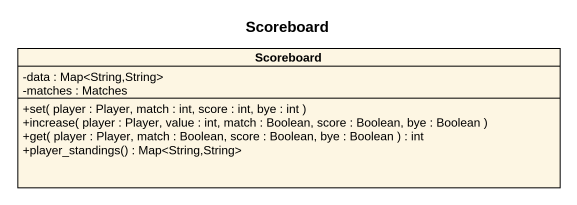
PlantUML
@startuml
title Scoreboard
hide circle
hide empty members
skinparam classAttributeIconSize 0
class Scoreboard {
  -data : Map<String,String>
  -matches : Matches
  +set( player : Player, match : int, score : int, bye : int )
  +increase( player : Player, value : int, match : Boolean, score : Boolean, bye : Boolean )
  +get( player : Player, match : Boolean, score : Boolean, bye : Boolean ) : int
  +player_standings() : Map<String,String>
}
@enduml
